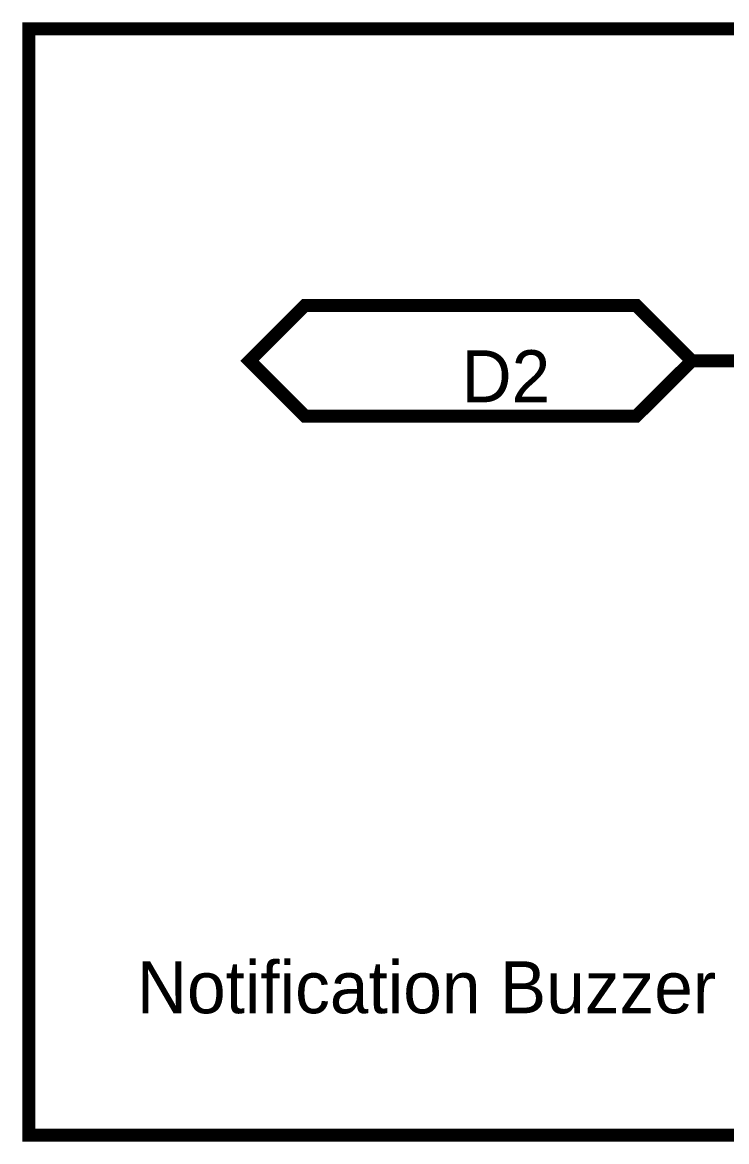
# Model space of a CAD drawing. Header units: inches. Extents: x 0 to 15, y 0 to 9.5.
# Drawn here: x 8.994 to 9.631, y 1.194 to 2.206 of the extents above; entities that cross this region are included whole.
import ezdxf

# ---------------------------------------------------------------- set-up
doc = ezdxf.new("R2010")
doc.units = ezdxf.units.IN
doc.header["$MEASUREMENT"] = 0
doc.layers.add('Sheet', color=255, linetype='Continuous')

msp = doc.modelspace()

# ---------------------------------------------------------------- linework, layer by layer
at = {"layer": 'Sheet'}
for points in [[(8.9999, 2.1998, 0.0118, 0.0118, 0), (11.199, 2.1998, 0.0118, 0.0118, 0), (11.199, 1.2, 0.0118, 0.0118, 0), (8.9999, 1.2, 0.0118, 0.0118, 0), (8.9999, 2.1998, 0.0118, 0.0118, 0)], [(9.2495, 1.8499, 0.0118, 0.0118, 0), (9.1995, 1.8999, 0.0118, 0.0118, 0), (9.2495, 1.9498, 0.0118, 0.0118, 0), (9.5494, 1.9498, 0.0118, 0.0118, 0), (9.5996, 1.8999, 0.0118, 0.0118, 0), (9.5494, 1.8499, 0.0118, 0.0118, 0), (9.2495, 1.8499, 0.0118, 0.0118, 0)], [(9.2495, 1.8499, 0.0039, 0.0039, 0), (9.1995, 1.8999, 0.0039, 0.0039, 0), (9.2495, 1.9498, 0.0039, 0.0039, 0), (9.5494, 1.9498, 0.0039, 0.0039, 0), (9.5996, 1.8999, 0.0039, 0.0039, 0), (9.5494, 1.8499, 0.0039, 0.0039, 0), (9.2495, 1.8499, 0.0039, 0.0039, 0)]]:
    msp.add_lwpolyline(points, format="xyseb", close=True, dxfattribs=at)
msp.add_lwpolyline([(9.5996, 1.8999, 0.0118, 0.0118, 0), (9.6995, 1.8999, 0.0118, 0.0118, 0)], format="xyseb", dxfattribs=at)

# ---------------------------------------------------------------- texts
for s, height, p in [('D2', 0.047, (9.3912, 1.8624)), ('Notification Buzzer', 0.047001, (9.0975, 1.3101))]:
    msp.add_text(s, height=height, dxfattribs=at).set_placement(p)

doc.saveas('drawing.dxf')
